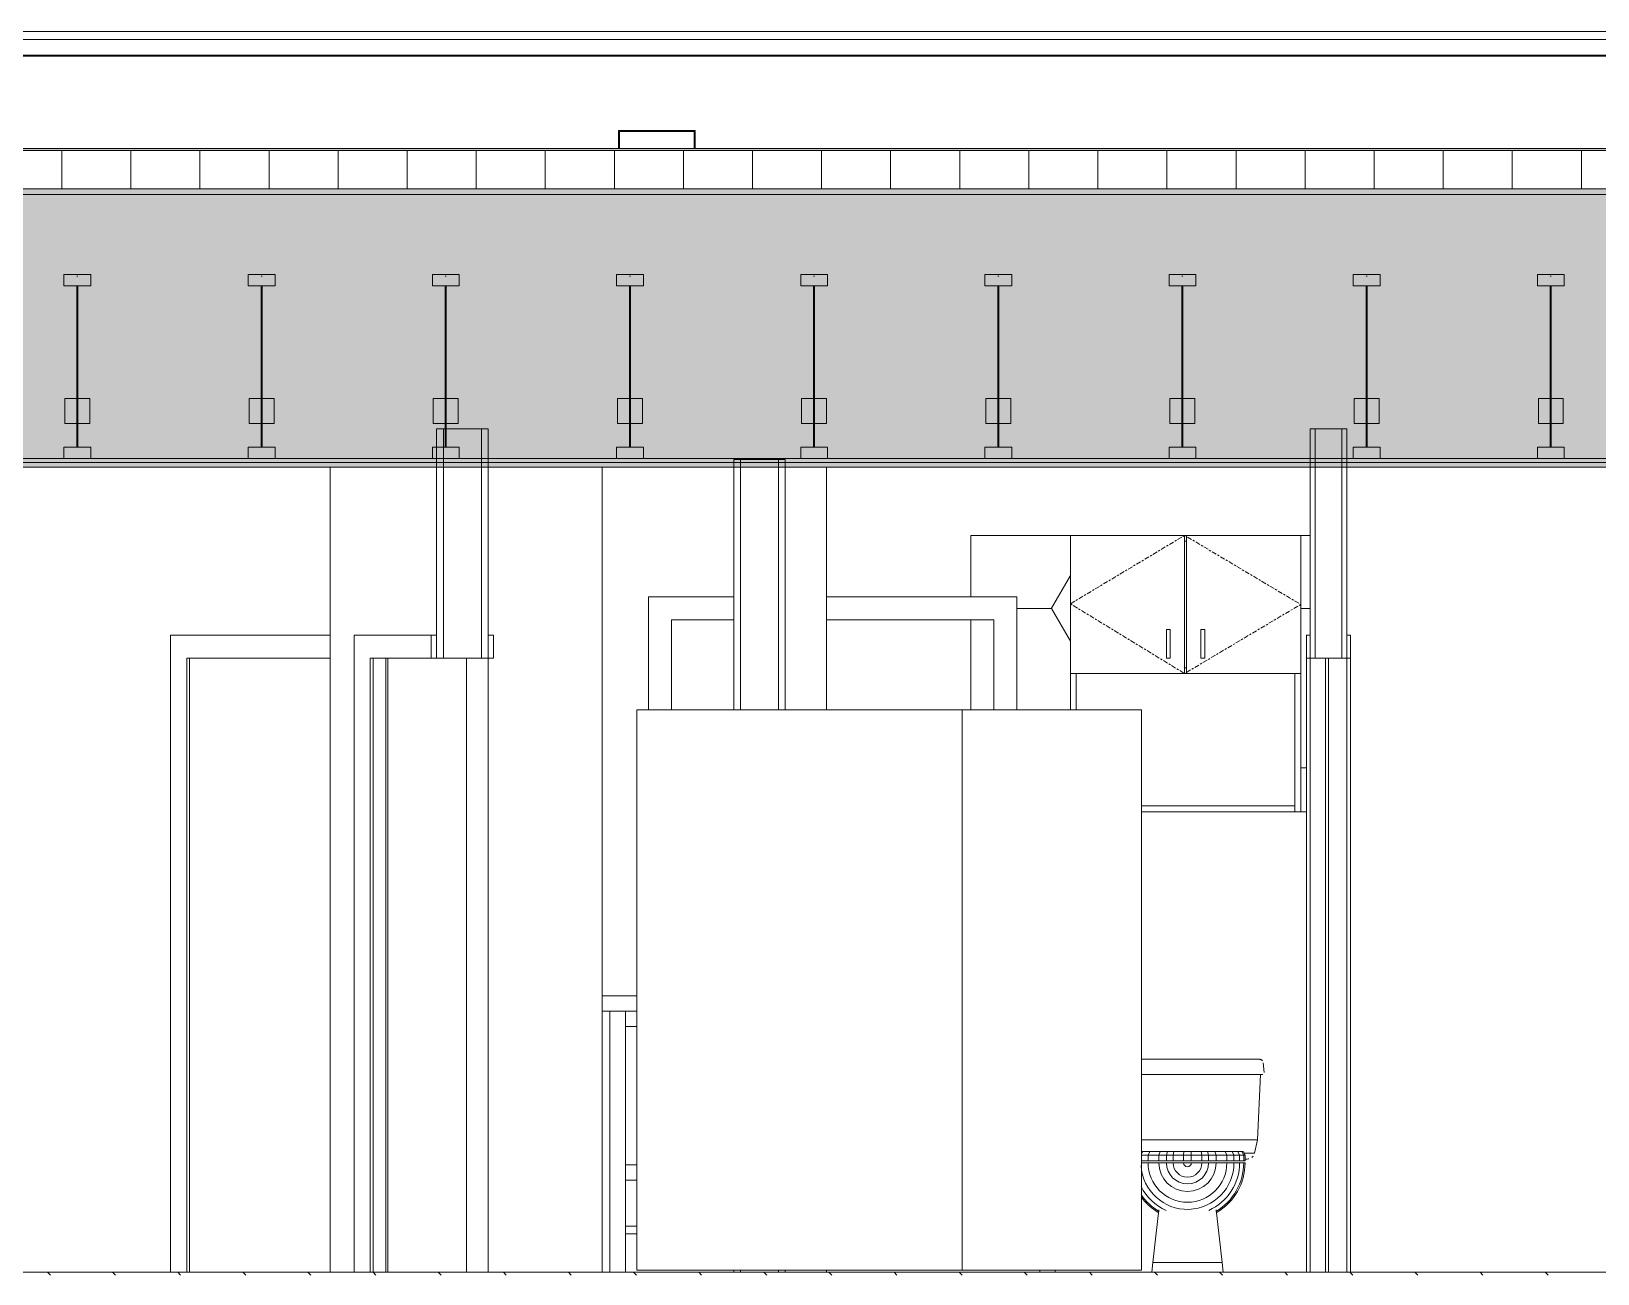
# Model space of a CAD drawing. Header units: inches. Extents: x -4168 to 1483, y -300 to 637.
# Drawn here: x -2450.6 to -2246.5, y 267.8 to 429.7 of the extents above; entities that cross this region are included whole.
import ezdxf

# ---------------------------------------------------------------- set-up
doc = ezdxf.new("R2010")
doc.units = ezdxf.units.IN
doc.header["$MEASUREMENT"] = 0
doc.linetypes.add('Center', pattern=[1.25, 0.25, -0.1875, 0.625, -0.1875])
doc.linetypes.add('Grid Line 1_2_', pattern=[0.875, 0.5, -0.125, 0.125, -0.125])
for name, color, linetype, lineweight in [('0-1', 7, 'Continuous', 5), ('0-2', 9, 'Continuous', 9), ('0-3', 55, 'Continuous', 9), ('A-DOOR-2', 253, 'Continuous', 9), ('A-DOOR-3', 133, 'Continuous', 20), ('A-DOOR-FRAM-1', 133, 'Continuous', 20), ('A-DOOR-FRAM-2', 253, 'Continuous', 9), ('A-FLOR-7', 192, 'Continuous', 9), ('A-FLOR-LEVL-1', 51, 'Grid Line 1_2_', 9), ('A-FLOR-PATT-1', 45, 'Continuous', 9), ('A-GENM-1', 55, 'Continuous', 9), ('A-ROOF-1', 252, 'Continuous', 13), ('A-ROOF-2', 251, 'Continuous', 5), ('A-ROOF-3', 132, 'Continuous', 9), ('A-ROOF-PATT-1', 45, 'Continuous', 9), ('A-WALL-1', 253, 'Continuous', 9), ('A-WALL-2', 53, 'Continuous', 13), ('A-WALL-3', 9, 'Continuous', 9), ('A-WALL-6', 55, 'Continuous', 9), ('A-WALL-PATT-1', 9, 'Continuous', 9), ('I-WALL-1', 9, 'Continuous', 9), ('I-WALL-2', 253, 'Continuous', 9), ('P-SANR-FIXT-1', 9, 'Continuous', 9), ('Q-CASE-1', 253, 'Continuous', 9), ('Q-CASE-2', 9, 'Continuous', 9), ('Q-CASE-3', 253, 'Center', 9), ('S-BEAM-2', 7, 'Continuous', 9), ('S-BEAM-4', 55, 'Continuous', 9)]:
    doc.layers.add(name, color=color, linetype=linetype, lineweight=lineweight)

# ---------------------------------------------------------------- blocks, each defined once
blk = doc.blocks.new('SWING - SINGLE - FLUSH - SWING - FLUSH - 2-10 x 6-8 - PRIVACY-V9-BUILDING SECTION - NORTH_SOUTH THRU PARKING RAMP - LOOKING WEST')
at = {"layer": 'A-DOOR-3'}
for p, q in [((-2281.97, 216), (-2283.97, 216)), ((-2283.97, 216), (-2283.97, 136)), ((-2281.97, 136), (-2281.97, 216)), ((-2283.97, 136), (-2281.97, 136))]:
    blk.add_line(p, q, dxfattribs=at)
at = {"layer": 'A-DOOR-FRAM-1'}
for p, q in [((-2284.47, 219), (-2284.47, 216)), ((-2283.97, 219), (-2284.47, 219)), ((-2283.97, 216), (-2283.97, 219)), ((-2278.72, 219), (-2279.22, 219)), ((-2279.22, 219), (-2279.22, 216)), ((-2278.72, 216), (-2278.72, 219)), ((-2284.47, 216), (-2283.97, 216)), ((-2279.22, 216), (-2278.72, 216))]:
    blk.add_line(p, q, dxfattribs=at)
at = {"layer": 'A-DOOR-FRAM-2'}
for p, q in [((-2284.47, 136), (-2284.47, 216)), ((-2279.22, 136), (-2279.22, 216)), ((-2278.72, 216), (-2278.72, 136))]:
    blk.add_line(p, q, dxfattribs=at)
blk = doc.blocks.new('SWING - SINGLE - FLUSH - SWING - FLUSH - 2-10 x 6-8 - PRIVACY-V10-BUILDING SECTION - NORTH_SOUTH THRU PARKING RAMP - LOOKING WEST')
at = {"layer": 'A-DOOR-2'}
blk.add_line((-2404.15, 216), (-2404.15, 136), dxfattribs=at)
at = {"layer": 'A-DOOR-3'}
for p, q in [((-2393.93, 216), (-2393.93, 136)), ((-2391.1, 216), (-2393.93, 216)), ((-2391.1, 136), (-2391.1, 216)), ((-2393.93, 136), (-2391.1, 136))]:
    blk.add_line(p, q, dxfattribs=at)
at = {"layer": 'A-DOOR-FRAM-1'}
for p, q in [((-2398.52, 219), (-2398.52, 216)), ((-2397.82, 219), (-2398.52, 219)), ((-2397.82, 216), (-2397.82, 219)), ((-2390.39, 219), (-2391.1, 219)), ((-2391.1, 219), (-2391.1, 216)), ((-2390.39, 216), (-2390.39, 219)), ((-2398.52, 216), (-2397.82, 216)), ((-2391.1, 216), (-2390.39, 216))]:
    blk.add_line(p, q, dxfattribs=at)
at = {"layer": 'A-DOOR-FRAM-2'}
for p, q in [((-2408.57, 219), (-2408.57, 136)), ((-2398.52, 219), (-2408.57, 219)), ((-2406.45, 136), (-2406.45, 216)), ((-2406.45, 216), (-2398.52, 216)), ((-2406.09, 216), (-2406.09, 136))]:
    blk.add_line(p, q, dxfattribs=at)
blk = doc.blocks.new('Bath Vanity - Bath Vanity 60_-3668790-BUILDING SECTION - NORTH_SOUTH THRU PARKING RAMP - LOOKING WEST')
at = {"layer": 'Q-CASE-2'}
for p, q in [((-2376.22, 172), (-2371.74, 172)), ((-2371.74, 170), (-2376.22, 170)), ((-2375.22, 170), (-2375.22, 136)), ((-2373.22, 168), (-2373.22, 170)), ((-2373.22, 170), (-2373.22, 136)), ((-2373.22, 168), (-2371.74, 168)), ((-2373.22, 168), (-2373.22, 150)), ((-2371.74, 168), (-2373.22, 168)), ((-2371.74, 150), (-2373.22, 150)), ((-2373.22, 148), (-2373.22, 150)), ((-2371.74, 150), (-2373.22, 150)), ((-2371.74, 148), (-2373.22, 148)), ((-2373.22, 142), (-2371.74, 142)), ((-2373.22, 141), (-2371.74, 141)), ((-2319.22, 136.25), (-2319.22, 136)), ((-2317.22, 136.25), (-2317.22, 136))]:
    blk.add_line(p, q, dxfattribs=at)
blk = doc.blocks.new('Toilet-Domestic-3D - Toilet-Domestic-3D-V28-BUILDING SECTION - NORTH_SOUTH THRU PARKING RAMP - LOOKING WEST')
at = {"layer": 'P-SANR-FIXT-1'}
for p, q in [((-2293.72, 295.75), (-2305.98, 295.75)), ((-2293.22, 295.75), (-2292.51, 295.75)), ((-2293.22, 295.75), (-2292.51, 295.75)), ((-2291.47, 295.75), (-2290.97, 295.75)), ((-2291.47, 295.75), (-2290.97, 295.75)), ((-2289.99, 294.02), (-2290.11, 295.29)), ((-2305.98, 293.75), (-2293.72, 293.75)), ((-2290.86, 285.25), (-2290.47, 293.75)), ((-2305.98, 285.25), (-2293.72, 285.25)), ((-2305.98, 283.36), (-2305.8, 283.75)), ((-2305.98, 283.75), (-2305.8, 283.75)), ((-2305.8, 283.75), (-2304.88, 283.75)), ((-2305.1, 283.24), (-2304.88, 283.75)), ((-2304.88, 283.75), (-2303.52, 283.75)), ((-2303.71, 283.25), (-2303.52, 283.75)), ((-2303.52, 283.75), (-2302.56, 283.75)), ((-2302.71, 283.25), (-2302.56, 283.75)), ((-2302.56, 283.75), (-2301.74, 283.75)), ((-2301.84, 283.25), (-2301.74, 283.75)), ((-2301.74, 283.75), (-2300.43, 283.75)), ((-2300.47, 283.25), (-2300.43, 283.75)), ((-2300.43, 283.75), (-2299.51, 283.75)), ((-2299.47, 283.25), (-2299.51, 283.75)), ((-2299.51, 283.75), (-2298.2, 283.75)), ((-2298.1, 283.25), (-2298.2, 283.75)), ((-2298.2, 283.75), (-2297.38, 283.75)), ((-2297.23, 283.25), (-2297.38, 283.75)), ((-2297.38, 283.75), (-2296.42, 283.75)), ((-2296.23, 283.25), (-2296.42, 283.75)), ((-2296.42, 283.75), (-2295.06, 283.75)), ((-2294.84, 283.24), (-2295.06, 283.75)), ((-2295.06, 283.75), (-2294.14, 283.75)), ((-2293.91, 283.24), (-2294.14, 283.75)), ((-2294.14, 283.75), (-2293.42, 283.75)), ((-2293.72, 285.25), (-2290.86, 285.25)), ((-2293.18, 283.24), (-2293.42, 283.75)), ((-2293.42, 283.75), (-2292.89, 283.75)), ((-2292.64, 283.24), (-2292.89, 283.75)), ((-2292.89, 283.75), (-2292.72, 283.75)), ((-2292.47, 283.24), (-2292.72, 283.75)), ((-2291.22, 283.49), (-2290.86, 285.25)), ((-2305.98, 283.25), (-2305.1, 283.25)), ((-2305.1, 283.24), (-2305.98, 283.24)), ((-2305.1, 282.5), (-2305.98, 282.5)), ((-2305.98, 282.25), (-2305.1, 282.25)), ((-2305.1, 283.25), (-2303.71, 283.25)), ((-2303.71, 283.24), (-2305.1, 283.24)), ((-2305.1, 282.5), (-2305.1, 283.24)), ((-2303.71, 282.5), (-2305.1, 282.5)), ((-2305.1, 282.25), (-2303.71, 282.25)), ((-2303.71, 283.25), (-2302.71, 283.25)), ((-2302.71, 283.24), (-2303.71, 283.24)), ((-2303.71, 282.5), (-2303.71, 283.24)), ((-2302.71, 282.5), (-2303.71, 282.5)), ((-2303.71, 282.25), (-2302.71, 282.25)), ((-2302.71, 283.25), (-2301.84, 283.25)), ((-2301.84, 283.24), (-2302.71, 283.24)), ((-2302.71, 282.5), (-2302.71, 283.24)), ((-2301.84, 282.5), (-2302.71, 282.5)), ((-2302.71, 282.25), (-2301.84, 282.25)), ((-2301.84, 283.25), (-2300.47, 283.25)), ((-2300.47, 283.24), (-2301.84, 283.24)), ((-2301.84, 282.5), (-2301.84, 283.24)), ((-2300.47, 282.5), (-2301.84, 282.5)), ((-2301.84, 282.25), (-2300.47, 282.25)), ((-2300.47, 283.25), (-2299.47, 283.25)), ((-2299.47, 283.24), (-2300.47, 283.24)), ((-2300.47, 282.5), (-2300.47, 283.24)), ((-2299.47, 282.5), (-2300.47, 282.5)), ((-2300.47, 282.25), (-2299.97, 282.25)), ((-2299.97, 282.25), (-2299.47, 282.25)), ((-2299.47, 283.25), (-2298.1, 283.25)), ((-2298.1, 283.24), (-2299.47, 283.24)), ((-2299.47, 282.5), (-2299.47, 283.24)), ((-2298.1, 282.5), (-2299.47, 282.5)), ((-2299.47, 282.25), (-2298.1, 282.25)), ((-2298.1, 283.25), (-2297.23, 283.25)), ((-2298.1, 282.5), (-2298.1, 283.25)), ((-2297.23, 283.24), (-2298.1, 283.24)), ((-2297.23, 282.5), (-2298.1, 282.5)), ((-2298.1, 282.25), (-2297.23, 282.25)), ((-2297.23, 283.25), (-2296.23, 283.25)), ((-2296.23, 283.24), (-2297.23, 283.24)), ((-2297.23, 282.5), (-2297.23, 283.24)), ((-2296.23, 282.5), (-2297.23, 282.5)), ((-2297.23, 282.25), (-2296.23, 282.25)), ((-2296.23, 283.25), (-2294.85, 283.25)), ((-2296.23, 282.5), (-2296.23, 283.25)), ((-2294.84, 283.24), (-2296.23, 283.24)), ((-2294.84, 282.5), (-2296.23, 282.5)), ((-2296.23, 282.25), (-2294.84, 282.25)), ((-2294.84, 283.25), (-2293.91, 283.25)), ((-2293.91, 283.24), (-2294.84, 283.24)), ((-2294.84, 282.5), (-2294.84, 283.24)), ((-2293.91, 282.5), (-2294.84, 282.5)), ((-2294.84, 282.25), (-2293.91, 282.25)), ((-2293.91, 283.25), (-2293.19, 283.25)), ((-2293.91, 282.5), (-2293.91, 283.25)), ((-2293.18, 283.24), (-2293.91, 283.24)), ((-2293.18, 282.5), (-2293.91, 282.5)), ((-2293.91, 282.25), (-2293.18, 282.25)), ((-2293.18, 283.25), (-2292.64, 283.25)), ((-2292.64, 283.24), (-2293.18, 283.24)), ((-2293.18, 282.5), (-2293.18, 283.24)), ((-2292.64, 282.5), (-2293.18, 282.5)), ((-2293.18, 282.25), (-2292.64, 282.25)), ((-2292.64, 283.25), (-2292.47, 283.25)), ((-2292.64, 282.5), (-2292.64, 283.25)), ((-2292.47, 283.24), (-2292.64, 283.24)), ((-2292.47, 282.5), (-2292.64, 282.5)), ((-2292.64, 282.25), (-2292.47, 282.25)), ((-2292.58, 283.49), (-2291.22, 283.49)), ((-2292.47, 282.5), (-2292.47, 283.25)), ((-2303.72, 276.12), (-2304.47, 269.25)), ((-2295.47, 269.25), (-2296.22, 276.12)), ((-2304.47, 269.25), (-2304.61, 268)), ((-2304.25, 269.25), (-2304.47, 269.25)), ((-2304.47, 269.25), (-2304.25, 269.25)), ((-2303.61, 269.25), (-2304.25, 269.25)), ((-2304.25, 269.25), (-2303.61, 269.25)), ((-2302.62, 269.25), (-2303.61, 269.25)), ((-2303.61, 269.25), (-2302.62, 269.25)), ((-2301.36, 269.25), (-2302.62, 269.25)), ((-2302.62, 269.25), (-2301.36, 269.25)), ((-2299.97, 269.25), (-2301.36, 269.25)), ((-2301.36, 269.25), (-2299.97, 269.25)), ((-2298.58, 269.25), (-2299.97, 269.25)), ((-2299.97, 269.25), (-2295.69, 269.25)), ((-2297.33, 269.25), (-2298.58, 269.25)), ((-2296.33, 269.25), (-2297.33, 269.25)), ((-2295.69, 269.25), (-2296.33, 269.25)), ((-2295.47, 269.25), (-2295.69, 269.25)), ((-2295.69, 269.25), (-2295.47, 269.25)), ((-2295.33, 268), (-2295.47, 269.25))]:
    blk.add_line(p, q, dxfattribs=at)
at = {"layer": 'P-SANR-FIXT-1', "flags": 128}
for points in [[(-2290.6, 295.75), (-2290.61, 295.75), (-2290.61, 295.75), (-2290.63, 295.75), (-2290.64, 295.75), (-2290.67, 295.75), (-2290.69, 295.75), (-2290.73, 295.75), (-2290.76, 295.75), (-2290.8, 295.75), (-2290.85, 295.75), (-2290.9, 295.75), (-2290.96, 295.75), (-2291.02, 295.75), (-2291.08, 295.75), (-2291.15, 295.75), (-2291.22, 295.75), (-2291.3, 295.75), (-2291.38, 295.75), (-2291.46, 295.75), (-2291.55, 295.75), (-2291.64, 295.75), (-2291.73, 295.75), (-2291.83, 295.75), (-2291.93, 295.75), (-2292.04, 295.75), (-2292.14, 295.75), (-2292.25, 295.75), (-2292.36, 295.75), (-2292.48, 295.75), (-2292.59, 295.75), (-2292.71, 295.75), (-2292.83, 295.75), (-2292.95, 295.75), (-2293.07, 295.75), (-2293.19, 295.75), (-2293.31, 295.75), (-2293.44, 295.75), (-2293.56, 295.75), (-2293.69, 295.75), (-2293.72, 295.75)], [(-2293.72, 293.75), (-2293.58, 293.75), (-2293.44, 293.75), (-2293.3, 293.75), (-2293.17, 293.75), (-2293.03, 293.75), (-2292.89, 293.75), (-2292.76, 293.75), (-2292.63, 293.75), (-2292.5, 293.75), (-2292.37, 293.75), (-2292.24, 293.75), (-2292.12, 293.75), (-2291.99, 293.75), (-2291.87, 293.75), (-2291.76, 293.75), (-2291.64, 293.75), (-2291.53, 293.75), (-2291.43, 293.75), (-2291.33, 293.75), (-2291.23, 293.75), (-2291.13, 293.75), (-2291.04, 293.75), (-2290.95, 293.75), (-2290.87, 293.75), (-2290.79, 293.75), (-2290.72, 293.75), (-2290.65, 293.75), (-2290.59, 293.75), (-2290.53, 293.75), (-2290.48, 293.75), (-2290.43, 293.75), (-2290.39, 293.75), (-2290.35, 293.75), (-2290.32, 293.75), (-2290.29, 293.75), (-2290.27, 293.75), (-2290.26, 293.75), (-2290.25, 293.75), (-2290.24, 293.75), (-2290.24, 293.75)], [(-2292.46, 282.75), (-2292.43, 282.75), (-2292.39, 282.75), (-2292.36, 282.75), (-2292.34, 282.75), (-2292.31, 282.75), (-2292.29, 282.75), (-2292.27, 282.75), (-2292.25, 282.75), (-2292.23, 282.75), (-2292.22, 282.75), (-2292.21, 282.75), (-2292.2, 282.75), (-2292.19, 282.75), (-2292.18, 282.75), (-2292.18, 282.75), (-2292.18, 282.75)]]:
    blk.add_lwpolyline(points, dxfattribs=at)
at = {"layer": 'P-SANR-FIXT-1'}
for radius, start, end in [(6.06, 183.3811, 0), (5.13, 180, 0), (3.74, 180, 0), (2.74, 180, 0), (1.87, 180, 0), (0.5, 180, 0), (6.79, 294.2672, 0), (7.33, 300.3592, 0), (7.5, 300.4817, 0), (7.33, 214.2824, 239.6408), (7.5, 216.21, 239.5183), (6.79, 207.1082, 245.7328)]:
    blk.add_arc((-2299.97, 282.25), radius, start, end, dxfattribs=at)
for points, knots in [([(-2290.19, 295.52), (-2290.2, 295.54), (-2290.22, 295.57), (-2290.27, 295.62), (-2290.31, 295.66), (-2290.37, 295.69), (-2290.42, 295.72), (-2290.5, 295.74), (-2290.56, 295.75), (-2290.6, 295.75)], [-0.6666667, -0.6666667, -0.6666667, -0.6666667, -0.5833333, -0.5, -0.4166667, -0.3333333, -0.25, -0.1666667, 0, 0, 0, 0]), ([(-2290.24, 293.75), (-2290.23, 293.75), (-2290.2, 293.75), (-2290.17, 293.76), (-2290.15, 293.77), (-2290.14, 293.77)], [-1, -1, -1, -1, -0.875, -0.8125, -0.75, -0.75, -0.75, -0.75])]:
    blk.add_open_spline(points, degree=3, knots=knots, dxfattribs=at)
for points in [[(-2292.18, 282.75), (-2292.11, 282.75), (-2292.03, 282.76), (-2291.96, 282.77)], [(-2291.57, 282.96), (-2291.55, 282.98), (-2291.49, 283.03), (-2291.44, 283.08), (-2291.42, 283.11)]]:
    blk.add_open_spline(points, degree=3, dxfattribs=at)
blk = doc.blocks.new('300 Series Wall Hung Cabinet_326 - 30_-V12-BUILDING SECTION - NORTH_SOUTH THRU PARKING RAMP - LOOKING WEST')
at = {"layer": 'Q-CASE-1'}
for p, q in [((-2315.22, 232), (-2315.22, 214)), ((-2300.35, 232), (-2315.22, 232)), ((-2300.35, 214), (-2300.35, 232)), ((-2300.35, 232), (-2300.1, 232)), ((-2300.1, 231.25), (-2300.35, 231.25)), ((-2300.1, 232), (-2300.1, 214)), ((-2285.22, 232), (-2300.1, 232)), ((-2285.22, 214), (-2285.22, 232)), ((-2300.35, 214.75), (-2300.1, 214.75)), ((-2315.22, 214), (-2300.35, 214)), ((-2315.22, 209.25), (-2315.22, 214)), ((-2314.47, 214), (-2314.47, 209.25)), ((-2300.1, 214), (-2300.35, 214)), ((-2300.1, 214), (-2285.22, 214)), ((-2285.97, 196), (-2285.97, 214)), ((-2285.22, 214), (-2285.22, 196)), ((-2305.98, 196.75), (-2285.97, 196.75)), ((-2285.97, 196), (-2305.98, 196)), ((-2285.97, 196), (-2285.97, 196.75)), ((-2285.97, 196), (-2285.22, 196))]:
    blk.add_line(p, q, dxfattribs=at)
at = {"layer": 'Q-CASE-2'}
for p, q in [((-2302.72, 219.75), (-2302.23, 219.75)), ((-2302.72, 216), (-2302.72, 219.75)), ((-2302.23, 219.75), (-2302.23, 216)), ((-2298.22, 219.75), (-2297.73, 219.75)), ((-2298.22, 216), (-2298.22, 219.75)), ((-2297.73, 219.75), (-2297.73, 216)), ((-2302.72, 216), (-2302.23, 216)), ((-2298.22, 216), (-2297.73, 216))]:
    blk.add_line(p, q, dxfattribs=at)
at = {"layer": 'Q-CASE-3'}
for p, q in [((-2300.35, 232), (-2315.22, 223.08)), ((-2300.35, 232), (-2285.22, 223)), ((-2315.22, 223.08), (-2300.35, 214)), ((-2285.22, 223), (-2300.35, 214))]:
    blk.add_line(p, q, dxfattribs=at)
blk = doc.blocks.new('BATHROOM MIRROR - BATHROOM MIRROR 48_-V13-BUILDING SECTION - NORTH_SOUTH THRU PARKING RAMP - LOOKING WEST')
at = {"layer": 'Q-CASE-2'}
for p, q in [((-2370.22, 224), (-2370.22, 209.25)), ((-2359.1, 224), (-2370.22, 224)), ((-2322.22, 224), (-2346.99, 224)), ((-2322.22, 209.25), (-2322.22, 224)), ((-2367.22, 221), (-2359.1, 221)), ((-2367.22, 209.25), (-2367.22, 221)), ((-2346.99, 221), (-2325.22, 221)), ((-2325.22, 221), (-2325.22, 209.25))]:
    blk.add_line(p, q, dxfattribs=at)
blk = doc.blocks.new('CTS6032CP - CTS6032CP-3806650-BUILDING SECTION - NORTH_SOUTH THRU PARKING RAMP - LOOKING WEST')
at = {"layer": 'P-SANR-FIXT-1'}
for p, q in [((-2371.74, 209.25), (-2371.74, 136.25)), ((-2329.31, 209.25), (-2371.74, 209.25)), ((-2329.31, 209.25), (-2329.31, 136.25)), ((-2305.98, 209.25), (-2329.31, 209.25)), ((-2305.98, 136.25), (-2305.98, 209.25)), ((-2329.31, 136.25), (-2371.74, 136.25)), ((-2305.98, 136.25), (-2329.31, 136.25))]:
    blk.add_line(p, q, dxfattribs=at)
blk = doc.blocks.new('SWING - SINGLE - FLUSH - SWING - FLUSH - 3-0 x 6-8 - PASSAGE-3983850-BUILDING SECTION - NORTH_SOUTH THRU PARKING RAMP - LOOKING WEST')
at = {"layer": 'A-DOOR-2'}
blk.add_line((-2430.03, 216), (-2430.03, 136), dxfattribs=at)
at = {"layer": 'A-DOOR-FRAM-2'}
for p, q in [((-2432.5, 219), (-2432.5, 136)), ((-2411.69, 219), (-2432.5, 219)), ((-2430.38, 136), (-2430.38, 216)), ((-2430.38, 216), (-2411.69, 216)), ((-2430.03, 136), (-2430.03, 216))]:
    blk.add_line(p, q, dxfattribs=at)
blk = doc.blocks.new('CTR - 1st Phase - Unit Layouts_rvt-1-BUILDING SECTION - NORTH_SOUTH THRU PARKING RAMP - LOOKING WEST')
at = {"layer": 'A-WALL-PATT-1'}
h = blk.add_hatch(dxfattribs=at)
h.set_pattern_fill('FP_6', color=256, style=0, pattern_type=2)
h.set_pattern_definition([(0, (-3769.654, 146.633), (18, 10.392), [12, -24]), (120, (-3769.654, 146.633), (-17.999736, 10.39246), [12, -24]), (60, (-3769.654, 146.633), (0.000264, 20.78446), [0, -24, 12, 0])])
h.paths.add_polyline_path([(-2284.47, 328), (-2284.47, 351), (-2283.97, 351), (-2283.97, 364), (-2285.22, 364), (-2285.22, 328)], flags=0)
h.paths.add_polyline_path([(-2315.22, 341.25), (-2315.22, 364), (-2328.22, 364), (-2328.22, 356), (-2322.22, 356), (-2322.22, 341.25)], flags=0)
h.paths.add_polyline_path([(-2328.22, 341.25), (-2325.22, 341.25), (-2325.22, 353), (-2328.22, 353), (-2328.22, 350)], flags=0)
at = {"layer": 'A-WALL-1'}
for p, q in [((-2397.82, 377.87), (-2397.82, 348)), ((-2391.1, 377.87), (-2397.82, 377.87)), ((-2391.1, 348), (-2391.1, 377.87)), ((-2283.97, 377.87), (-2283.97, 348)), ((-2279.22, 377.87), (-2283.97, 377.87)), ((-2279.22, 348), (-2279.22, 377.87)), ((-2397.82, 348), (-2391.1, 348)), ((-2283.97, 348), (-2279.22, 348))]:
    blk.add_line(p, q, dxfattribs=at)
at = {"layer": 'A-WALL-2'}
for p, q in [((-2396.93, 348), (-2396.93, 377.87)), ((-2391.98, 348), (-2391.98, 377.87)), ((-2283.35, 348), (-2283.35, 377.87)), ((-2279.85, 348), (-2279.85, 377.87)), ((-2358.22, 341.25), (-2358.22, 373.87)), ((-2353.27, 341.25), (-2353.27, 373.87)), ((-2358.22, 268), (-2358.22, 268.25)), ((-2353.27, 268), (-2353.27, 268.25))]:
    blk.add_line(p, q, dxfattribs=at)
at = {"layer": 'A-WALL-3'}
for p, q in [((-2411.69, 268), (-2411.69, 372.87)), ((-2376.22, 372.87), (-2376.22, 268)), ((-2315.22, 364), (-2328.22, 364)), ((-2328.22, 364), (-2328.22, 356)), ((-2283.97, 364), (-2285.22, 364)), ((-2328.22, 353), (-2328.22, 341.25)), ((-2430.03, 268), (-2430.03, 348)), ((-2406.09, 268), (-2406.09, 348)), ((-2404.42, 348), (-2404.42, 268)), ((-2281.6, 348), (-2281.6, 268)), ((-2279.22, 348), (-2279.22, 268)), ((-2285.22, 328), (-2284.47, 328))]:
    blk.add_line(p, q, dxfattribs=at)
at = {"layer": 'I-WALL-1'}
for p, q in [((-2346.99, 341.25), (-2346.99, 372.87)), ((-2346.99, 268), (-2346.99, 268.25))]:
    blk.add_line(p, q, dxfattribs=at)
at = {"layer": 'I-WALL-2'}
for p, q in [((-2359.1, 373.87), (-2359.1, 341.25)), ((-2352.38, 373.87), (-2359.1, 373.87)), ((-2352.38, 341.25), (-2352.38, 373.87)), ((-2359.1, 268.25), (-2359.1, 268)), ((-2359.1, 268), (-2352.38, 268)), ((-2352.38, 268), (-2352.38, 268.25))]:
    blk.add_line(p, q, dxfattribs=at)
at = {"layer": '0-2'}
for name, p in [('300 Series Wall Hung Cabinet_326 - 30_-V12-BUILDING SECTION - NORTH_SOUTH THRU PARKING RAMP - LOOKING WEST', (0, 132)), ('BATHROOM MIRROR - BATHROOM MIRROR 48_-V13-BUILDING SECTION - NORTH_SOUTH THRU PARKING RAMP - LOOKING WEST', (0, 132)), ('SWING - SINGLE - FLUSH - SWING - FLUSH - 3-0 x 6-8 - PASSAGE-3983850-BUILDING SECTION - NORTH_SOUTH THRU PARKING RAMP - LOOKING WEST', (0, 132)), ('SWING - SINGLE - FLUSH - SWING - FLUSH - 2-10 x 6-8 - PRIVACY-V10-BUILDING SECTION - NORTH_SOUTH THRU PARKING RAMP - LOOKING WEST', (0, 132)), ('SWING - SINGLE - FLUSH - SWING - FLUSH - 2-10 x 6-8 - PRIVACY-V9-BUILDING SECTION - NORTH_SOUTH THRU PARKING RAMP - LOOKING WEST', (0, 132)), ('CTS6032CP - CTS6032CP-3806650-BUILDING SECTION - NORTH_SOUTH THRU PARKING RAMP - LOOKING WEST', (0, 132)), ('Bath Vanity - Bath Vanity 60_-3668790-BUILDING SECTION - NORTH_SOUTH THRU PARKING RAMP - LOOKING WEST', (0, 132)), ('Toilet-Domestic-3D - Toilet-Domestic-3D-V28-BUILDING SECTION - NORTH_SOUTH THRU PARKING RAMP - LOOKING WEST', (0, 0))]:
    blk.add_blockref(name, p, dxfattribs=at)
blk = doc.blocks.new('TRUSS - 24_-2436638-BUILDING SECTION - NORTH_SOUTH THRU PARKING RAMP - LOOKING WEST')
at = {"layer": 'S-BEAM-2'}
for p, q in [((-2154.87, 398), (-2158.37, 398)), ((-2158.37, 398), (-2158.37, 396.5)), ((-2158.37, 396.5), (-2154.87, 396.5)), ((-2154.87, 396.5), (-2154.87, 398)), ((-2155, 381.81), (-2158.25, 381.81)), ((-2158.25, 381.81), (-2158.25, 378.56)), ((-2155, 378.56), (-2155, 381.81)), ((-2158.25, 378.56), (-2155, 378.56)), ((-2154.87, 375.5), (-2158.37, 375.5)), ((-2158.37, 375.5), (-2158.37, 374)), ((-2158.37, 374), (-2154.87, 374)), ((-2154.87, 374), (-2154.87, 375.5))]:
    blk.add_line(p, q, dxfattribs=at)
at = {"layer": 'S-BEAM-4'}
for p, q in [((-2156.69, 397.75), (-2156.56, 397.75)), ((-2156.69, 375.5), (-2156.69, 396.5)), ((-2156.56, 396.5), (-2156.56, 375.5))]:
    blk.add_line(p, q, dxfattribs=at)
blk = doc.blocks.new('TRUSS - 24_-2436680-BUILDING SECTION - NORTH_SOUTH THRU PARKING RAMP - LOOKING WEST')
at = {"layer": 'S-BEAM-2'}
for p, q in [((-2442.87, 398), (-2446.37, 398)), ((-2446.37, 398), (-2446.37, 396.5)), ((-2446.37, 396.5), (-2442.87, 396.5)), ((-2442.87, 396.5), (-2442.87, 398)), ((-2443, 381.81), (-2446.25, 381.81)), ((-2446.25, 381.81), (-2446.25, 378.56)), ((-2443, 378.56), (-2443, 381.81)), ((-2446.25, 378.56), (-2443, 378.56)), ((-2442.87, 375.5), (-2446.37, 375.5)), ((-2446.37, 375.5), (-2446.37, 374)), ((-2446.37, 374), (-2442.87, 374)), ((-2442.87, 374), (-2442.87, 375.5))]:
    blk.add_line(p, q, dxfattribs=at)
at = {"layer": 'S-BEAM-4'}
for p, q in [((-2444.69, 397.75), (-2444.56, 397.75)), ((-2444.69, 375.5), (-2444.69, 396.5)), ((-2444.56, 396.5), (-2444.56, 375.5))]:
    blk.add_line(p, q, dxfattribs=at)
blk = doc.blocks.new('CTR - 1st Phase - Structure_rvt-1-BUILDING SECTION - NORTH_SOUTH THRU PARKING RAMP - LOOKING WEST')
at = {"layer": '0-3'}
for name, p in [('TRUSS - 24_-2436680-BUILDING SECTION - NORTH_SOUTH THRU PARKING RAMP - LOOKING WEST', (0, 0)), ('TRUSS - 24_-2436638-BUILDING SECTION - NORTH_SOUTH THRU PARKING RAMP - LOOKING WEST', (-264, 0)), ('TRUSS - 24_-2436638-BUILDING SECTION - NORTH_SOUTH THRU PARKING RAMP - LOOKING WEST', (-240, 0)), ('TRUSS - 24_-2436638-BUILDING SECTION - NORTH_SOUTH THRU PARKING RAMP - LOOKING WEST', (-216, 0)), ('TRUSS - 24_-2436638-BUILDING SECTION - NORTH_SOUTH THRU PARKING RAMP - LOOKING WEST', (-192, 0)), ('TRUSS - 24_-2436638-BUILDING SECTION - NORTH_SOUTH THRU PARKING RAMP - LOOKING WEST', (-168, 0)), ('TRUSS - 24_-2436638-BUILDING SECTION - NORTH_SOUTH THRU PARKING RAMP - LOOKING WEST', (-144, 0)), ('TRUSS - 24_-2436638-BUILDING SECTION - NORTH_SOUTH THRU PARKING RAMP - LOOKING WEST', (-120, 0)), ('TRUSS - 24_-2436638-BUILDING SECTION - NORTH_SOUTH THRU PARKING RAMP - LOOKING WEST', (-96, 0))]:
    blk.add_blockref(name, p, dxfattribs=at)
blk = doc.blocks.new('Basic Wall _ EXT - FIBER CEMENT - SMALL - ___-2145929-BUILDING SECTION - NORTH_SOUTH THRU PARKING RAMP - LOOKING WEST')
at = {"layer": 'A-WALL-6'}
for p, q in [((-2061.36, 429.66), (-3867.29, 429.66)), ((-2076.8, 428.6), (-3851.85, 428.6)), ((-3851.44, 426.42), (-2077.21, 426.42)), ((-2077.53, 426.57), (-3851.11, 426.57))]:
    blk.add_line(p, q, dxfattribs=at)
blk = doc.blocks.new('Family1 - SCUPPER - east_west-2920095-BUILDING SECTION - NORTH_SOUTH THRU PARKING RAMP - LOOKING WEST')
at = {"layer": 'A-GENM-1'}
for p, q in [((-2632.92, 416.73), (-2642.92, 416.73)), ((-2642.92, 416.73), (-2642.92, 414.39)), ((-2642.8, 414.39), (-2642.8, 416.6)), ((-2642.8, 416.6), (-2633.05, 416.6)), ((-2633.05, 416.6), (-2633.05, 414.39)), ((-2632.92, 414.39), (-2632.92, 416.73))]:
    blk.add_line(p, q, dxfattribs=at)

msp = doc.modelspace()

# ---------------------------------------------------------------- hatches: boundary and pattern name
at = {"layer": 'A-FLOR-PATT-1'}
h = msp.add_hatch(dxfattribs=at)
h.set_pattern_fill('FP_2', color=256, style=0, pattern_type=2)
h.set_pattern_definition([(135, (-3769.654, 146.633), (-4.24264, -4.24264), [])])
h.paths.add_polyline_path([(-2920.7612, 267.625), (-2076.7987, 267.625), (-2076.7987, 268), (-3408.6737, 268), (-3408.6737, 267.625), (-2924.0475, 267.625)], flags=0)
h.paths.add_polyline_path([(-3855.8487, 267.625), (-3855.8175, 267.6271), (-3855.8487, 267.6271)], flags=0)
h.paths.add_polyline_path([(-3851.8487, 267.625), (-3479.2237, 267.625), (-3479.2237, 268), (-3851.8487, 268), (-3851.8487, 267.6311)], flags=0)
at = {"layer": 'A-ROOF-1'}
msp.add_hatch(color=256, dxfattribs=at).paths.add_polyline_path([(-2764.8353, 414.1376), (-2076.7987, 414.1376), (-2076.7987, 414.3877), (-3407.6737, 414.3877), (-3407.6737, 414.1376), (-2781.5944, 414.1376)], flags=0)
at = {"layer": 'A-ROOF-2'}
h = msp.add_hatch(color=256, dxfattribs=at)
h.paths.add_polyline_path([(-2717.7237, 373.5), (-2717.7237, 374), (-2914.1362, 374), (-2914.1362, 373.5), (-2718.9737, 373.5)], flags=0)
h.paths.add_polyline_path([(-3402.5487, 373.5), (-3207.6362, 373.5), (-3207.6362, 374), (-3403.1737, 373.9983), (-3403.1737, 373.5)], flags=0)
h.paths.add_polyline_path([(-2076.7987, 373.5), (-2076.1737, 373.5), (-2076.1737, 374), (-2510.9362, 374), (-2510.9362, 373.5), (-2094.4678, 373.5)], flags=0)
h.paths.add_polyline_path([(-3202.1362, 373.5), (-2919.6362, 373.5), (-2919.6362, 374), (-3202.1362, 374), (-3202.1362, 373.9228)], flags=0)
h.paths.add_polyline_path([(-2517.6372, 373.5), (-2516.4362, 373.5), (-2516.4362, 374), (-2712.2237, 374), (-2712.2237, 373.5), (-2521.827, 373.5)], flags=0)
at = {"layer": 'A-ROOF-PATT-1'}
h = msp.add_hatch(dxfattribs=at)
h.set_pattern_fill('FP_8', color=256, style=0, pattern_type=2)
h.set_pattern_definition([(0, (-3769.654, 146.633), (0, 9), []), (90, (-3769.654, 146.633), (-9, 6e-16), [])])
h.paths.add_polyline_path([(-2748.0761, 409.1366), (-2076.1737, 409.1366), (-2076.1737, 414.1376), (-3407.6737, 414.1376), (-3407.6737, 409.1366), (-2764.8353, 409.1366)], flags=0)
h = msp.add_hatch(dxfattribs=at)
h.set_pattern_fill('FP_4', color=256, style=0, pattern_type=2)
h.set_pattern_definition([(0, (-3769.654, 146.633), (0, 4.798), []), (315, (-3769.654, 146.633), (4.7984266, 0), [6.786, -6.786]), (45, (-3769.654, 146.633), (4.7984266, 0), [6.786, -6.786])])
h.paths.add_polyline_path([(-2714.5577, 408.3864), (-2076.1737, 408.3864), (-2076.1737, 409.1366), (-3407.6737, 409.1366), (-3407.6737, 408.3864), (-2731.3169, 408.3864)], flags=0)
h = msp.add_hatch(dxfattribs=at)
h.set_pattern_fill('FP_1', color=256, style=0, pattern_type=2)
h.set_pattern_definition([(161.57, (-3769.174, 147.113), (-3.8399538, -1.54e-05), [0, -27.322, 3.034, 0]), (18.43, (-3770.134, 147.113), (-3.8399538, 1.54e-05), [0, -27.322, 3.034, 0]), (108.43, (-3769.174, 147.113), (1.919622, -9.6005246), [9.106, -21.25]), (71.57, (-3770.134, 147.113), (1.919622, 9.6005246), [9.106, -21.25])])
h.paths.add_polyline_path([(-3407.6737, 374), (-2076.1737, 374), (-2076.1737, 408.3864), (-3407.6737, 408.3864), (-3407.6737, 383.387)], flags=0)
h = msp.add_hatch(dxfattribs=at)
h.set_pattern_fill('FP_5', color=256, style=0, pattern_type=2)
h.set_pattern_definition([(0, (-3769.654, 146.633), (30.72, 7.68), [1.267, -21.773, 1.267, -21.773, -122.88]), (0, (-3769.654, 146.633), (30.72, 7.68), [-46.08, 1.267, -44.813, 1.267, -21.773, -53.76]), (0, (-3769.654, 146.633), (30.72, 7.68), [-115.2, 1.267, -14.093, 1.267, -37.133]), (120, (-3758.134, 150.473), (-22.011075, 22.7643), [1.267, -21.773, 1.267, -21.773, -122.88]), (120, (-3758.134, 150.473), (-22.011075, 22.7643), [-46.08, 1.267, -44.813, 1.267, -21.773, -53.76]), (120, (-3758.134, 150.473), (-22.011075, 22.7643), [-115.2, 1.267, -14.093, 1.267, -37.133]), (240, (-3754.294, 165.833), (-8.708925, -30.4443), [1.267, -21.773, 1.267, -21.773, -122.88]), (240, (-3754.294, 165.833), (-8.708925, -30.4443), [-46.08, 1.267, -44.813, 1.267, -21.773, -53.76]), (240, (-3754.294, 165.833), (-8.708925, -30.4443), [-115.2, 1.267, -14.093, 1.267, -37.133])])
h.paths.add_polyline_path([(-3075.0237, 372.875), (-2076.7987, 372.875), (-2076.7987, 373.5), (-3407.6737, 373.5), (-3407.6737, 372.875), (-3083.2598, 372.875)], flags=0)

# ---------------------------------------------------------------- linework, layer by layer
at = {"layer": 'A-FLOR-7'}
msp.add_line((-2076.7987, 268), (-2517.5612, 268), dxfattribs=at)
at = {"layer": 'A-FLOR-LEVL-1'}
msp.add_line((-4167.9645, 268), (-1830.091, 268), dxfattribs=at)
at = {"layer": 'A-ROOF-3'}
for p, q in [((-2076.7987, 414.3877), (-3407.6737, 414.3877)), ((-2076.1737, 414.1376), (-3407.6737, 414.1376)), ((-2076.1737, 409.1366), (-3407.6737, 409.1366)), ((-2076.1737, 408.3864), (-3407.6737, 408.3864)), ((-3408.6737, 374), (-2076.1737, 374)), ((-3408.6737, 373.5), (-2076.1737, 373.5)), ((-3408.6737, 372.875), (-2076.7987, 372.875))]:
    msp.add_line(p, q, dxfattribs=at)
at = {"layer": 'A-WALL-6'}
for p, q in [((-2374.1237, 414.3877), (-2374.1237, 416.7266)), ((-2374.1237, 416.7266), (-2364.1237, 416.7266)), ((-2364.1237, 416.7266), (-2364.1237, 414.3877))]:
    msp.add_line(p, q, dxfattribs=at)

# ---------------------------------------------------------------- block references
at = {"layer": '0-1'}
for name in ['CTR - 1st Phase - Structure_rvt-1-BUILDING SECTION - NORTH_SOUTH THRU PARKING RAMP - LOOKING WEST', 'CTR - 1st Phase - Unit Layouts_rvt-1-BUILDING SECTION - NORTH_SOUTH THRU PARKING RAMP - LOOKING WEST']:
    msp.add_blockref(name, (0, 0), dxfattribs=at)
at = {"layer": 'A-GENM-1'}
msp.add_blockref('Family1 - SCUPPER - east_west-2920095-BUILDING SECTION - NORTH_SOUTH THRU PARKING RAMP - LOOKING WEST', (268.8, 0), dxfattribs=at)
at = {"layer": 'A-WALL-6'}
msp.add_blockref('Basic Wall _ EXT - FIBER CEMENT - SMALL - ___-2145929-BUILDING SECTION - NORTH_SOUTH THRU PARKING RAMP - LOOKING WEST', (0, 0), dxfattribs=at)

doc.saveas('drawing.dxf')
